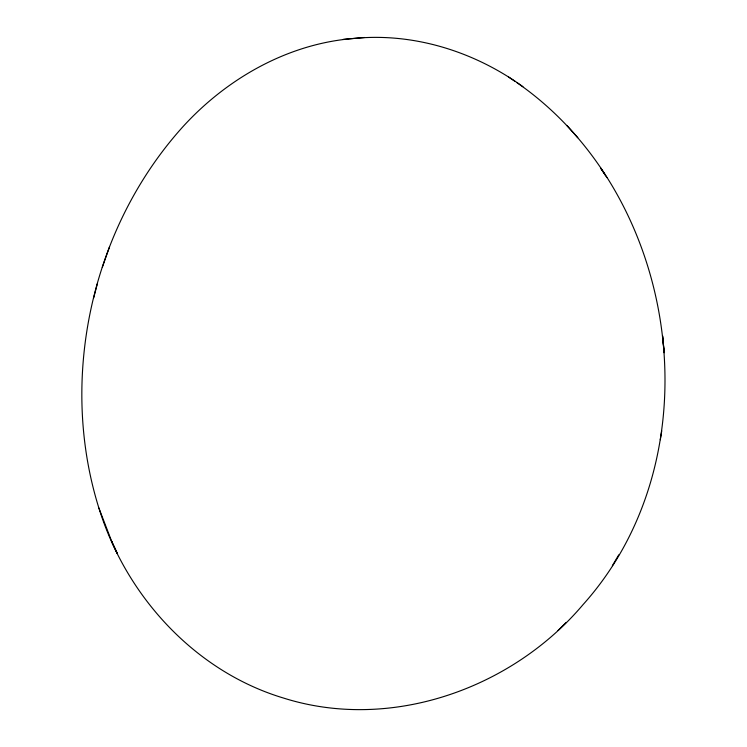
<?xml version="1.0" encoding="UTF-8"?>
<svg xmlns="http://www.w3.org/2000/svg" width="747" height="747" viewBox="0 0 747 747"><rect width="100%" height="100%" fill="white"/><g stroke="black" fill="none" stroke-linecap="round" stroke-linejoin="round"><path stroke-width="1.12" d="M522.919 86.699C474.541 51.646 413.735 32.485 353.91 38.452C287.903 43.643 226.705 78.556 182.623 127.046C91.732 227.947 58.313 378.271 98.875 508.016L98.959 508.184C125.907 595.807 194.78 671.385 283.543 698.062C390.532 731.855 511.779 688.911 583.071 604.603C717.447 454.82 680.34 195.723 516.859 82.59M660.301 439.759L661.749 430.823M97.381 283.673L93.655 297.96M109.538 246.837L102.311 267.314M612.372 565.666L618.731 554.881M558.046 630.459L566.189 622.419M343.134 39.386L364.517 37.499M508.567 76.997L514.907 81.292M577.786 137.719L566.954 125.533M605.182 174.919L600.616 168.047L606.919 177.609M112.115 542.481L98.875 508.016M116.364 551.417L111.49 541.043L117.251 553.368L116.364 551.417M664.195 352.64L662.598 335.926L664.195 352.64"/></g></svg>
